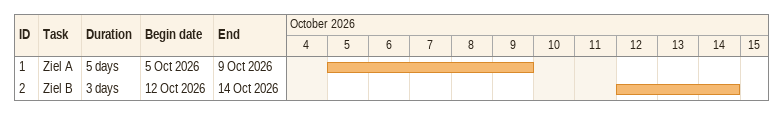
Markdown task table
| ID | Task | Duration | Start | Finish |
|---|---|---|---|---|
| 1 | Ziel A | 5d | 2026-10-05 | 2026-10-09 |
| 2 | Ziel B | 3d | 2026-10-12 | 2026-10-14 |
